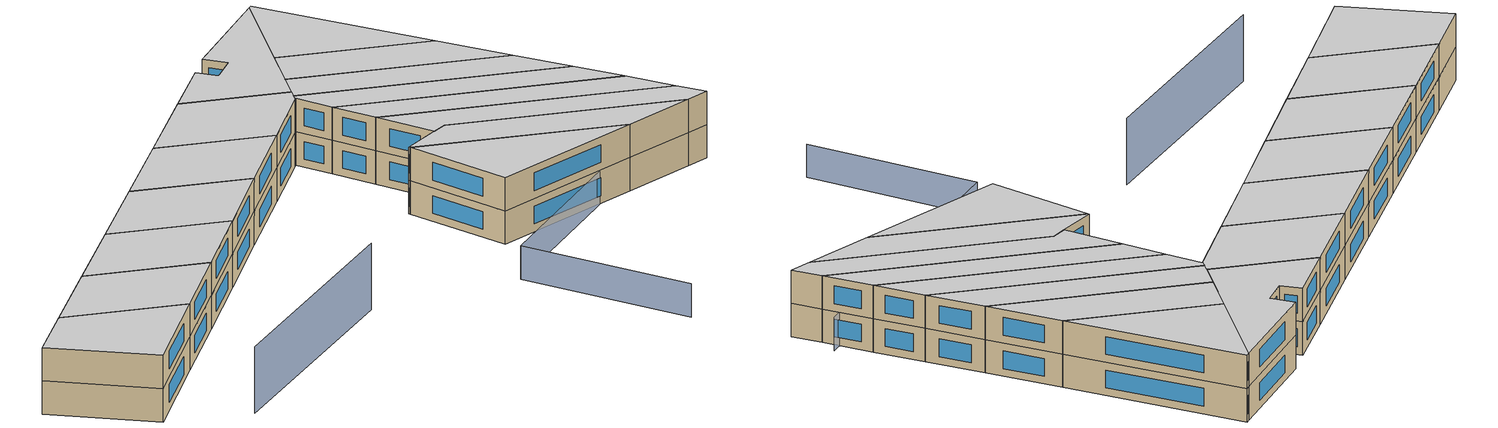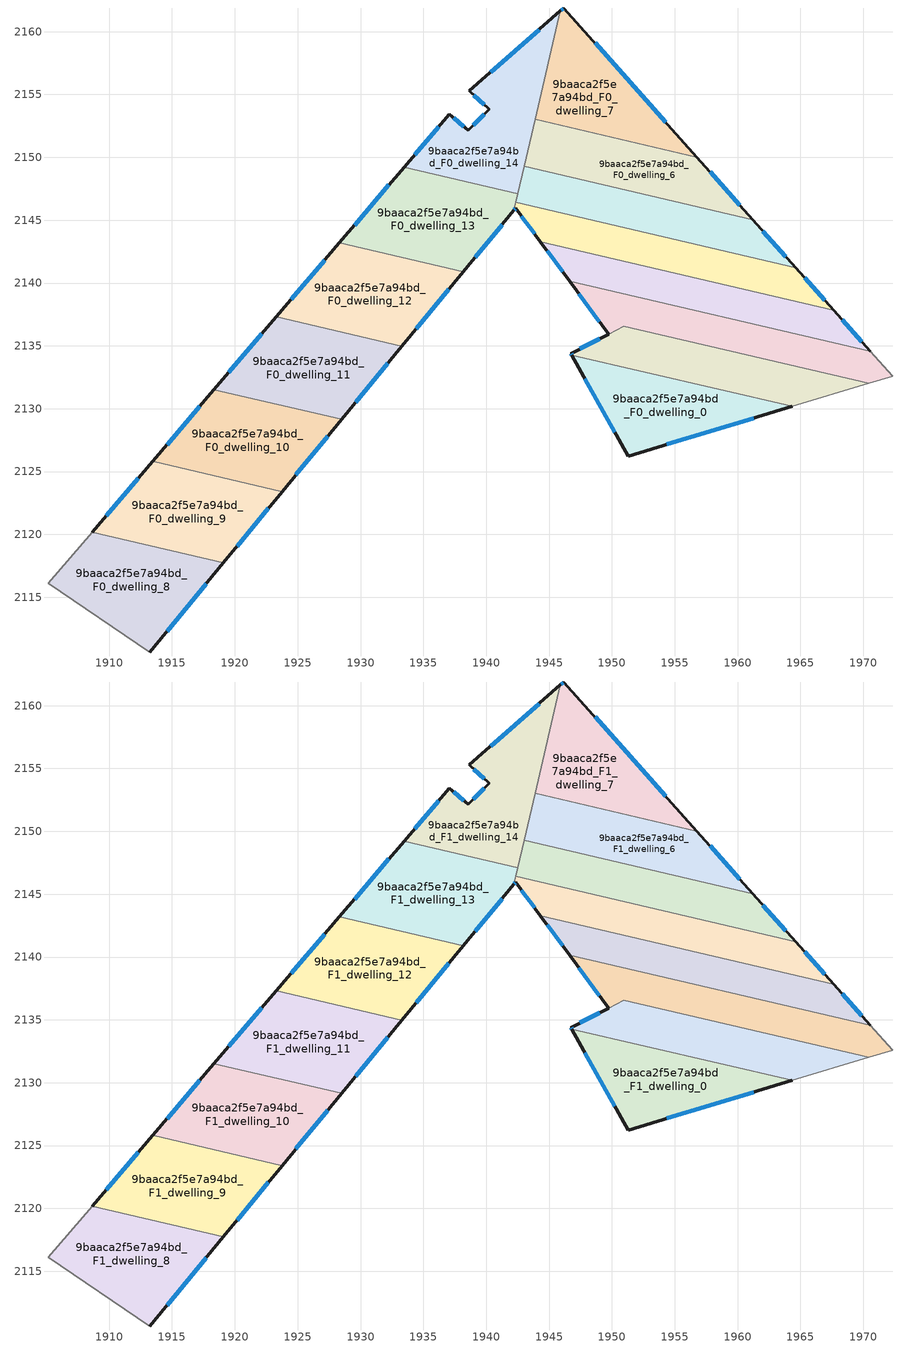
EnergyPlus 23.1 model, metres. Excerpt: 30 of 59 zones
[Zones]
9baaca2f5e7a94bd_F0_dwelling_0
 floor ground (EU_floor_Construction): 1964.35,2130.18 1951.29,2126.24 1946.8,2134.27 z0
 wall outside (EU_wall_Construction): 1946.8,2134.27 1951.29,2126.24 1964.35,2130.18 z0:3
 wall to 9baaca2f5e7a94bd_F0_dwelling_1 (EU_wall_Construction): 1964.35,2130.18 1946.8,2134.27 z0:3
 window (EU_Window_Construction): 1954.36,2127.16 1961.28,2129.25 / 1947.86,2132.39 1950.24,2128.12 z0.7:2.3
9baaca2f5e7a94bd_F0_dwelling_1
 floor ground (EU_floor_Construction): 1970.41,2132.01 1964.35,2130.18 1946.8,2134.27 1946.74,2134.39 1950.94,2136.55 z0
 wall outside (EU_wall_Construction): 1949.74,2135.94 1946.74,2134.39 1946.8,2134.27 z0:3
 wall to 9baaca2f5e7a94bd_F0_dwelling_2 (EU_wall_Construction): 1950.94,2136.55 1949.74,2135.94 / 1970.41,2132.01 1950.95,2136.55 z0:3
 wall adiabatic (EU_wall_Construction): 1964.35,2130.18 1970.41,2132.01 z0:3
 window (EU_Window_Construction): 1946.75,2134.36 1946.79,2134.3 / 1949.04,2135.57 1947.44,2134.75 z0.7:2.3
9baaca2f5e7a94bd_F0_dwelling_10
 floor ground (EU_floor_Construction): 1928.49,2129.15 1923.75,2123.41 1913.46,2125.81 1918.34,2131.52 z0
 wall outside (EU_wall_Construction): 1923.75,2123.41 1928.49,2129.15 / 1918.34,2131.52 1913.46,2125.81 z0:3
 wall to 9baaca2f5e7a94bd_F0_dwelling_11 (EU_wall_Construction): 1928.49,2129.15 1918.34,2131.52 z0:3
 wall to 9baaca2f5e7a94bd_F0_dwelling_9 (EU_wall_Construction): 1913.46,2125.81 1923.75,2123.41 z0:3
 window (EU_Window_Construction): 1924.87,2124.75 1927.38,2127.8 / 1917.2,2130.18 1914.61,2127.15 z0.7:2.3
9baaca2f5e7a94bd_F0_dwelling_11
 floor ground (EU_floor_Construction): 1933.3,2134.98 1928.49,2129.15 1918.34,2131.52 1923.3,2137.32 z0
 wall outside (EU_wall_Construction): 1928.49,2129.15 1933.3,2134.98 / 1923.3,2137.32 1918.34,2131.52 z0:3
 wall to 9baaca2f5e7a94bd_F0_dwelling_12 (EU_wall_Construction): 1933.3,2134.98 1923.3,2137.32 z0:3
 window (EU_Window_Construction): 1929.62,2130.52 1932.17,2133.61 / 1922.13,2135.96 1919.51,2132.88 z0.7:2.3
9baaca2f5e7a94bd_F0_dwelling_12
 floor ground (EU_floor_Construction): 1938.18,2140.9 1933.3,2134.98 1923.3,2137.32 1928.32,2143.2 z0
 wall outside (EU_wall_Construction): 1933.3,2134.98 1938.18,2140.9 / 1928.32,2143.2 1923.3,2137.32 z0:3
 wall to 9baaca2f5e7a94bd_F0_dwelling_13 (EU_wall_Construction): 1938.18,2140.9 1928.32,2143.2 z0:3
 window (EU_Window_Construction): 1934.44,2136.37 1937.03,2139.51 / 1927.14,2141.82 1924.48,2138.7 z0.7:2.3
9baaca2f5e7a94bd_F0_dwelling_13
 floor ground (EU_floor_Construction): 1942.52,2147.1 1942.21,2145.8 1938.18,2140.9 1928.32,2143.2 1933.46,2149.21 z0
 wall outside (EU_wall_Construction): 1933.46,2149.21 1928.32,2143.2 / 1938.18,2140.9 1942.21,2145.8 z0:3
 wall to 9baaca2f5e7a94bd_F0_dwelling_14 (EU_wall_Construction): 1942.52,2147.1 1933.46,2149.21 z0:3
 wall to 9baaca2f5e7a94bd_F0_dwelling_5 (EU_wall_Construction): 1942.35,2146.41 1942.52,2147.1 z0:3
 wall to 9baaca2f5e7a94bd_F0_dwelling_4 (EU_wall_Construction): 1942.21,2145.8 1942.35,2146.41 z0:3
 window (EU_Window_Construction): 1932.26,2147.8 1929.53,2144.61 / 1939.12,2142.05 1941.26,2144.65 z0.7:2.3
9baaca2f5e7a94bd_F0_dwelling_14
 floor ground (EU_floor_Construction): 1945.91,2161.65 1942.52,2147.1 1933.46,2149.21 1937.07,2153.43 1938.57,2152.15 1940.23,2153.82 1938.64,2155.3 z0
 wall outside (EU_wall_Construction): 1945.91,2161.65 1938.64,2155.3 1940.23,2153.82 1938.57,2152.15 1937.07,2153.43 1933.46,2149.21 z0:3
 wall to 9baaca2f5e7a94bd_F0_dwelling_7 (EU_wall_Construction): 1943.9,2153.03 1945.91,2161.65 z0:3
 wall to 9baaca2f5e7a94bd_F0_dwelling_6 (EU_wall_Construction): 1943.02,2149.28 1943.9,2153.03 z0:3
 wall to 9baaca2f5e7a94bd_F0_dwelling_5 (EU_wall_Construction): 1942.52,2147.1 1943.02,2149.28 z0:3
 window (EU_Window_Construction): 1936.22,2152.44 1934.31,2150.21 / 1938.21,2152.45 1937.42,2153.13 / 1939.84,2153.43 1938.96,2152.54 / 1939.02,2154.95 1939.86,2154.17 / 1944.2,2160.16 1940.35,2156.79 z0.7:2.3
9baaca2f5e7a94bd_F0_dwelling_2
 floor ground (EU_floor_Construction): 1970.57,2134.57 1972.33,2132.59 1970.41,2132.01 1950.94,2136.55 1949.74,2135.94 1946.63,2140.15 z0
 wall outside (EU_wall_Construction): 1946.63,2140.15 1949.74,2135.94 z0:3
 wall to 9baaca2f5e7a94bd_F0_dwelling_3 (EU_wall_Construction): 1970.57,2134.57 1946.63,2140.15 z0:3
 wall adiabatic (EU_wall_Construction): 1970.41,2132.01 1972.33,2132.59 1970.57,2134.57 z0:3
 window (EU_Window_Construction): 1947.36,2139.16 1949.01,2136.93 z0.7:2.3
9baaca2f5e7a94bd_F0_dwelling_3
 floor ground (EU_floor_Construction): 1967.64,2137.84 1970.57,2134.57 1946.63,2140.15 1944.31,2143.29 z0
 wall outside (EU_wall_Construction): 1970.57,2134.57 1967.64,2137.84 / 1944.31,2143.29 1946.63,2140.15 z0:3
 wall to 9baaca2f5e7a94bd_F0_dwelling_4 (EU_wall_Construction): 1967.64,2137.84 1944.31,2143.29 z0:3
 window (EU_Window_Construction): 1969.88,2135.34 1968.33,2137.07 / 1944.85,2142.55 1946.08,2140.89 z0.7:2.3
9baaca2f5e7a94bd_F0_dwelling_4
 floor ground (EU_floor_Construction): 1964.63,2141.21 1967.64,2137.84 1944.31,2143.29 1942.34,2145.95 1942.21,2145.8 1942.35,2146.41 z0
 wall outside (EU_wall_Construction): 1942.21,2145.8 1942.34,2145.95 1944.31,2143.29 / 1967.64,2137.84 1964.63,2141.21 z0:3
 wall to 9baaca2f5e7a94bd_F0_dwelling_5 (EU_wall_Construction): 1964.63,2141.21 1942.35,2146.41 z0:3
 window (EU_Window_Construction): 1942.24,2145.83 1942.31,2145.92 / 1966.93,2138.63 1965.34,2140.42 / 1942.8,2145.33 1943.85,2143.91 z0.7:2.3
9baaca2f5e7a94bd_F0_dwelling_5
 floor ground (EU_floor_Construction): 1961.22,2145.04 1964.63,2141.21 1942.35,2146.41 1943.02,2149.28 z0
 wall outside (EU_wall_Construction): 1964.63,2141.21 1961.22,2145.04 z0:3
 wall to 9baaca2f5e7a94bd_F0_dwelling_6 (EU_wall_Construction): 1961.22,2145.04 1943.02,2149.28 z0:3
 window (EU_Window_Construction): 1963.83,2142.11 1962.02,2144.14 z0.7:2.3
9baaca2f5e7a94bd_F0_dwelling_6
 floor ground (EU_floor_Construction): 1956.76,2150.02 1961.22,2145.04 1943.02,2149.28 1943.9,2153.03 z0
 wall outside (EU_wall_Construction): 1961.22,2145.04 1956.76,2150.02 z0:3
 wall to 9baaca2f5e7a94bd_F0_dwelling_7 (EU_wall_Construction): 1956.76,2150.02 1943.9,2153.03 z0:3
 window (EU_Window_Construction): 1960.17,2146.21 1957.81,2148.85 z0.7:2.3
9baaca2f5e7a94bd_F0_dwelling_7
 floor ground (EU_floor_Construction): 1946.18,2161.88 1956.76,2150.02 1943.9,2153.03 1945.91,2161.65 z0
 wall outside (EU_wall_Construction): 1956.76,2150.02 1946.18,2161.88 1945.91,2161.65 z0:3
 window (EU_Window_Construction): 1946.11,2161.83 1945.97,2161.7 / 1954.28,2152.81 1948.66,2159.1 z0.7:2.3
9baaca2f5e7a94bd_F0_dwelling_8
 floor ground (EU_floor_Construction): 1919.08,2117.74 1913.24,2110.64 1905.17,2116.11 1908.64,2120.17 z0
 wall outside (EU_wall_Construction): 1913.24,2110.64 1919.08,2117.74 z0:3
 wall to 9baaca2f5e7a94bd_F0_dwelling_9 (EU_wall_Construction): 1919.08,2117.74 1908.64,2120.17 z0:3
 wall adiabatic (EU_wall_Construction): 1908.64,2120.17 1905.17,2116.11 1913.24,2110.64 z0:3
 window (EU_Window_Construction): 1914.61,2112.31 1917.71,2116.07 z0.7:2.3
9baaca2f5e7a94bd_F0_dwelling_9
 floor ground (EU_floor_Construction): 1923.75,2123.41 1919.08,2117.74 1908.64,2120.17 1913.46,2125.81 z0
 wall outside (EU_wall_Construction): 1919.08,2117.74 1923.75,2123.41 / 1913.46,2125.81 1908.64,2120.17 z0:3
 window (EU_Window_Construction): 1920.18,2119.07 1922.66,2122.07 / 1912.33,2124.48 1909.77,2121.5 z0.7:2.3
9baaca2f5e7a94bd_F1_dwelling_0
 floor to 9baaca2f5e7a94bd_F0_dwelling_0 (EU_floor_Construction): 1964.35,2130.18 1951.29,2126.24 1946.8,2134.27 z3
 wall outside (EU_wall_Construction): 1946.8,2134.27 1951.29,2126.24 1964.35,2130.18 z3:6
 wall to 9baaca2f5e7a94bd_F1_dwelling_1 (EU_wall_Construction): 1964.35,2130.18 1946.8,2134.27 z3:6
 window (EU_Window_Construction): 1954.36,2127.16 1961.28,2129.25 / 1947.86,2132.39 1950.24,2128.12 z3.7:5.3
 ceiling to 9baaca2f5e7a94bd_F2_dwelling_0 (EU_floor_Construction): 1964.35,2130.18 1946.8,2134.27 1951.29,2126.24 z6
9baaca2f5e7a94bd_F1_dwelling_1
 floor to 9baaca2f5e7a94bd_F0_dwelling_1 (EU_floor_Construction): 1970.41,2132.01 1964.35,2130.18 1946.8,2134.27 1946.74,2134.39 1950.94,2136.55 z3
 wall outside (EU_wall_Construction): 1949.74,2135.94 1946.74,2134.39 1946.8,2134.27 z3:6
 wall to 9baaca2f5e7a94bd_F1_dwelling_2 (EU_wall_Construction): 1950.94,2136.55 1949.74,2135.94 / 1970.41,2132.01 1950.95,2136.55 z3:6
 wall adiabatic (EU_wall_Construction): 1964.35,2130.18 1970.41,2132.01 z3:6
 window (EU_Window_Construction): 1946.75,2134.36 1946.79,2134.3 / 1949.04,2135.57 1947.44,2134.75 z3.7:5.3
 ceiling to 9baaca2f5e7a94bd_F2_dwelling_1 (EU_floor_Construction): 1970.41,2132.01 1950.94,2136.55 1946.74,2134.39 1946.8,2134.27 1964.35,2130.18 z6
9baaca2f5e7a94bd_F1_dwelling_10
 floor to 9baaca2f5e7a94bd_F0_dwelling_10 (EU_floor_Construction): 1928.49,2129.15 1923.75,2123.41 1913.46,2125.81 1918.34,2131.52 z3
 wall outside (EU_wall_Construction): 1923.75,2123.41 1928.49,2129.15 / 1918.34,2131.52 1913.46,2125.81 z3:6
 wall to 9baaca2f5e7a94bd_F1_dwelling_11 (EU_wall_Construction): 1928.49,2129.15 1918.34,2131.52 z3:6
 wall to 9baaca2f5e7a94bd_F1_dwelling_9 (EU_wall_Construction): 1913.46,2125.81 1923.75,2123.41 z3:6
 window (EU_Window_Construction): 1924.87,2124.75 1927.38,2127.8 / 1917.2,2130.18 1914.61,2127.15 z3.7:5.3
 ceiling to 9baaca2f5e7a94bd_F2_dwelling_10 (EU_floor_Construction): 1923.75,2123.41 1928.49,2129.15 1918.34,2131.52 1913.46,2125.81 z6
9baaca2f5e7a94bd_F1_dwelling_11
 floor to 9baaca2f5e7a94bd_F0_dwelling_11 (EU_floor_Construction): 1933.3,2134.98 1928.49,2129.15 1918.34,2131.52 1923.3,2137.32 z3
 wall outside (EU_wall_Construction): 1928.49,2129.15 1933.3,2134.98 / 1923.3,2137.32 1918.34,2131.52 z3:6
 wall to 9baaca2f5e7a94bd_F1_dwelling_12 (EU_wall_Construction): 1933.3,2134.98 1923.3,2137.32 z3:6
 window (EU_Window_Construction): 1929.62,2130.52 1932.17,2133.61 / 1922.13,2135.96 1919.51,2132.88 z3.7:5.3
 ceiling to 9baaca2f5e7a94bd_F2_dwelling_11 (EU_floor_Construction): 1928.49,2129.15 1933.3,2134.98 1923.3,2137.32 1918.34,2131.52 z6
9baaca2f5e7a94bd_F1_dwelling_12
 floor to 9baaca2f5e7a94bd_F0_dwelling_12 (EU_floor_Construction): 1938.18,2140.9 1933.3,2134.98 1923.3,2137.32 1928.32,2143.2 z3
 wall outside (EU_wall_Construction): 1933.3,2134.98 1938.18,2140.9 / 1928.32,2143.2 1923.3,2137.32 z3:6
 wall to 9baaca2f5e7a94bd_F1_dwelling_13 (EU_wall_Construction): 1938.18,2140.9 1928.32,2143.2 z3:6
 window (EU_Window_Construction): 1934.44,2136.37 1937.03,2139.51 / 1927.14,2141.82 1924.48,2138.7 z3.7:5.3
 ceiling to 9baaca2f5e7a94bd_F2_dwelling_12 (EU_floor_Construction): 1933.3,2134.98 1938.18,2140.9 1928.32,2143.2 1923.3,2137.32 z6
9baaca2f5e7a94bd_F1_dwelling_13
 floor to 9baaca2f5e7a94bd_F0_dwelling_13 (EU_floor_Construction): 1942.52,2147.1 1942.21,2145.8 1938.18,2140.9 1928.32,2143.2 1933.46,2149.21 z3
 wall outside (EU_wall_Construction): 1933.46,2149.21 1928.32,2143.2 / 1938.18,2140.9 1942.21,2145.8 z3:6
 wall to 9baaca2f5e7a94bd_F1_dwelling_14 (EU_wall_Construction): 1942.52,2147.1 1933.46,2149.21 z3:6
 wall to 9baaca2f5e7a94bd_F1_dwelling_5 (EU_wall_Construction): 1942.35,2146.41 1942.52,2147.1 z3:6
 wall to 9baaca2f5e7a94bd_F1_dwelling_4 (EU_wall_Construction): 1942.21,2145.8 1942.35,2146.41 z3:6
 window (EU_Window_Construction): 1932.26,2147.8 1929.53,2144.61 / 1939.12,2142.05 1941.26,2144.65 z3.7:5.3
 ceiling to 9baaca2f5e7a94bd_F2_dwelling_13 (EU_floor_Construction): 1938.18,2140.9 1942.21,2145.8 1942.52,2147.1 1933.46,2149.21 1928.32,2143.2 z6
9baaca2f5e7a94bd_F1_dwelling_14
 floor to 9baaca2f5e7a94bd_F0_dwelling_14 (EU_floor_Construction): 1945.91,2161.65 1942.52,2147.1 1933.46,2149.21 1937.07,2153.43 1938.57,2152.15 1940.23,2153.82 1938.64,2155.3 z3
 wall outside (EU_wall_Construction): 1945.91,2161.65 1938.64,2155.3 1940.23,2153.82 1938.57,2152.15 1937.07,2153.43 1933.46,2149.21 z3:6
 wall to 9baaca2f5e7a94bd_F1_dwelling_7 (EU_wall_Construction): 1943.9,2153.03 1945.91,2161.65 z3:6
 wall to 9baaca2f5e7a94bd_F1_dwelling_6 (EU_wall_Construction): 1943.02,2149.28 1943.9,2153.03 z3:6
 wall to 9baaca2f5e7a94bd_F1_dwelling_5 (EU_wall_Construction): 1942.52,2147.1 1943.02,2149.28 z3:6
 window (EU_Window_Construction): 1936.22,2152.44 1934.31,2150.21 / 1938.21,2152.45 1937.42,2153.13 / 1939.84,2153.43 1938.96,2152.54 / 1939.02,2154.95 1939.86,2154.17 / 1944.2,2160.16 1940.35,2156.79 z3.7:5.3
 ceiling to 9baaca2f5e7a94bd_F2_dwelling_14 (EU_floor_Construction): 1942.52,2147.1 1945.91,2161.65 1938.64,2155.3 1940.23,2153.82 1938.57,2152.15 1937.07,2153.43 1933.46,2149.21 z6
9baaca2f5e7a94bd_F1_dwelling_2
 floor to 9baaca2f5e7a94bd_F0_dwelling_2 (EU_floor_Construction): 1970.57,2134.57 1972.33,2132.59 1970.41,2132.01 1950.94,2136.55 1949.74,2135.94 1946.63,2140.15 z3
 wall outside (EU_wall_Construction): 1946.63,2140.15 1949.74,2135.94 z3:6
 wall to 9baaca2f5e7a94bd_F1_dwelling_3 (EU_wall_Construction): 1970.57,2134.57 1946.63,2140.15 z3:6
 wall adiabatic (EU_wall_Construction): 1970.41,2132.01 1972.33,2132.59 1970.57,2134.57 z3:6
 window (EU_Window_Construction): 1947.36,2139.16 1949.01,2136.93 z3.7:5.3
 ceiling to 9baaca2f5e7a94bd_F2_dwelling_2 (EU_floor_Construction): 1972.33,2132.59 1970.57,2134.57 1946.63,2140.15 1949.74,2135.94 1950.94,2136.55 1970.41,2132.01 z6
9baaca2f5e7a94bd_F1_dwelling_3
 floor to 9baaca2f5e7a94bd_F0_dwelling_3 (EU_floor_Construction): 1967.64,2137.84 1970.57,2134.57 1946.63,2140.15 1944.31,2143.29 z3
 wall outside (EU_wall_Construction): 1970.57,2134.57 1967.64,2137.84 / 1944.31,2143.29 1946.63,2140.15 z3:6
 wall to 9baaca2f5e7a94bd_F1_dwelling_4 (EU_wall_Construction): 1967.64,2137.84 1944.31,2143.29 z3:6
 window (EU_Window_Construction): 1969.88,2135.34 1968.33,2137.07 / 1944.85,2142.55 1946.08,2140.89 z3.7:5.3
 ceiling to 9baaca2f5e7a94bd_F2_dwelling_3 (EU_floor_Construction): 1970.57,2134.57 1967.64,2137.84 1944.31,2143.29 1946.63,2140.15 z6
9baaca2f5e7a94bd_F1_dwelling_4
 floor to 9baaca2f5e7a94bd_F0_dwelling_4 (EU_floor_Construction): 1964.63,2141.21 1967.64,2137.84 1944.31,2143.29 1942.34,2145.95 1942.21,2145.8 1942.35,2146.41 z3
 wall outside (EU_wall_Construction): 1942.21,2145.8 1942.34,2145.95 1944.31,2143.29 / 1967.64,2137.84 1964.63,2141.21 z3:6
 wall to 9baaca2f5e7a94bd_F1_dwelling_5 (EU_wall_Construction): 1964.63,2141.21 1942.35,2146.41 z3:6
 window (EU_Window_Construction): 1942.24,2145.83 1942.31,2145.92 / 1966.93,2138.63 1965.34,2140.42 / 1942.8,2145.33 1943.85,2143.91 z3.7:5.3
 ceiling to 9baaca2f5e7a94bd_F2_dwelling_4 (EU_floor_Construction): 1967.64,2137.84 1964.63,2141.21 1942.35,2146.41 1942.21,2145.8 1942.34,2145.95 1944.31,2143.29 z6
9baaca2f5e7a94bd_F1_dwelling_5
 floor to 9baaca2f5e7a94bd_F0_dwelling_5 (EU_floor_Construction): 1961.22,2145.04 1964.63,2141.21 1942.35,2146.41 1943.02,2149.28 z3
 wall outside (EU_wall_Construction): 1964.63,2141.21 1961.22,2145.04 z3:6
 wall to 9baaca2f5e7a94bd_F1_dwelling_6 (EU_wall_Construction): 1961.22,2145.04 1943.02,2149.28 z3:6
 window (EU_Window_Construction): 1963.83,2142.11 1962.02,2144.14 z3.7:5.3
 ceiling to 9baaca2f5e7a94bd_F2_dwelling_5 (EU_floor_Construction): 1964.63,2141.21 1961.22,2145.04 1943.02,2149.28 1942.35,2146.41 z6
9baaca2f5e7a94bd_F1_dwelling_6
 floor to 9baaca2f5e7a94bd_F0_dwelling_6 (EU_floor_Construction): 1956.76,2150.02 1961.22,2145.04 1943.02,2149.28 1943.9,2153.03 z3
 wall outside (EU_wall_Construction): 1961.22,2145.04 1956.76,2150.02 z3:6
 wall to 9baaca2f5e7a94bd_F1_dwelling_7 (EU_wall_Construction): 1956.76,2150.02 1943.9,2153.03 z3:6
 window (EU_Window_Construction): 1960.17,2146.21 1957.81,2148.85 z3.7:5.3
 ceiling to 9baaca2f5e7a94bd_F2_dwelling_6 (EU_floor_Construction): 1961.22,2145.04 1956.76,2150.02 1943.9,2153.03 1943.02,2149.28 z6
9baaca2f5e7a94bd_F1_dwelling_7
 floor to 9baaca2f5e7a94bd_F0_dwelling_7 (EU_floor_Construction): 1946.18,2161.88 1956.76,2150.02 1943.9,2153.03 1945.91,2161.65 z3
 wall outside (EU_wall_Construction): 1956.76,2150.02 1946.18,2161.88 1945.91,2161.65 z3:6
 window (EU_Window_Construction): 1946.11,2161.83 1945.97,2161.7 / 1954.28,2152.81 1948.66,2159.1 z3.7:5.3
 ceiling to 9baaca2f5e7a94bd_F2_dwelling_7 (EU_floor_Construction): 1956.76,2150.02 1946.18,2161.88 1945.91,2161.65 1943.9,2153.03 z6
9baaca2f5e7a94bd_F1_dwelling_8
 floor to 9baaca2f5e7a94bd_F0_dwelling_8 (EU_floor_Construction): 1919.08,2117.74 1913.24,2110.64 1905.17,2116.11 1908.64,2120.17 z3
 wall outside (EU_wall_Construction): 1913.24,2110.64 1919.08,2117.74 z3:6
 wall to 9baaca2f5e7a94bd_F1_dwelling_9 (EU_wall_Construction): 1919.08,2117.74 1908.64,2120.17 z3:6
 wall adiabatic (EU_wall_Construction): 1908.64,2120.17 1905.17,2116.11 1913.24,2110.64 z3:6
 window (EU_Window_Construction): 1914.61,2112.31 1917.71,2116.07 z3.7:5.3
 ceiling to 9baaca2f5e7a94bd_F2_dwelling_8 (EU_floor_Construction): 1913.24,2110.64 1919.08,2117.74 1908.64,2120.17 1905.17,2116.11 z6
9baaca2f5e7a94bd_F1_dwelling_9
 floor to 9baaca2f5e7a94bd_F0_dwelling_9 (EU_floor_Construction): 1923.75,2123.41 1919.08,2117.74 1908.64,2120.17 1913.46,2125.81 z3
 wall outside (EU_wall_Construction): 1919.08,2117.74 1923.75,2123.41 / 1913.46,2125.81 1908.64,2120.17 z3:6
 window (EU_Window_Construction): 1920.18,2119.07 1922.66,2122.07 / 1912.33,2124.48 1909.77,2121.5 z3.7:5.3
 ceiling to 9baaca2f5e7a94bd_F2_dwelling_9 (EU_floor_Construction): 1919.08,2117.74 1923.75,2123.41 1913.46,2125.81 1908.64,2120.17 z6
shading: 1920.47,2108.77 1936.73,2120.77 z0:6; 1959.07,2108.35 1949.78,2120.28 / 1949.78,2120.28 1970.32,2136.29 z0:3
[Building]
EU S2 Campaign: North Axis=0; Terrain=City; Solar Distribution=FullExterior
[Site:Location]
Budapest.Ferenc.Liszt.Intl.AP: Latitude=47.437; Longitude=19.256; Time Zone=1; Elevation=185
[SizingPeriod:WeatherFileDays]
AnnualSizingPeriod: Begin Month=1; Begin Day of Month=1; End Month=12; End Day of Month=31; Day of Week for Start Day=Monday; Use Weather File Daylight Saving Period=No; Use Weather File Rain and Snow Indicators=No
[MATERIAL]
EU_InternalMass_Material: Roughness=MediumRough; Thickness=0.1; Conductivity=1; Density=1800; Specific Heat=900; Thermal Absorptance=0.9; Solar Absorptance=0.7; Visible Absorptance=0.7
[MATERIAL:NOMASS] Roughness=MediumRough; Thermal Absorptance=0.9; Solar Absorptance=0.7; Visible Absorptance=0.7
Name | Thermal Resistance
EU_wall_NoMass | 0.832559
EU_floor_NoMass | 0.872794
[WINDOWMATERIAL:SIMPLEGLAZINGSYSTEM]
EU_Window_SimpleGlazing: UFactor=2.79869; Solar Heat Gain Coefficient=0.75; Visible Transmittance=0.75
[CONSTRUCTION]
EU_wall_Construction: EU_wall_NoMass
EU_floor_Construction: EU_floor_NoMass
EU_Window_Construction: EU_Window_SimpleGlazing
EU_InternalMass_Construction: EU_InternalMass_Material
[ZONE] Type=1; Multiplier=1; Ceiling Height=autocalculate; Floor Area=autocalculate; Part of Total Floor Area=Yes
Name | Volume
9baaca2f5e7a94bd_F0_dwelling_0; 9baaca2f5e7a94bd_F1_dwelling_0 | 183.894
9baaca2f5e7a94bd_F0_dwelling_1; 9baaca2f5e7a94bd_F1_dwelling_1 | 181.24
9baaca2f5e7a94bd_F0_dwelling_10; 9baaca2f5e7a94bd_F1_dwelling_10 | 210.185
9baaca2f5e7a94bd_F0_dwelling_11; 9baaca2f5e7a94bd_F1_dwelling_11 | 210.167
9baaca2f5e7a94bd_F0_dwelling_12; 9baaca2f5e7a94bd_F1_dwelling_12 | 210.166
9baaca2f5e7a94bd_F0_dwelling_13; 9baaca2f5e7a94bd_F1_dwelling_13 | 210.172
9baaca2f5e7a94bd_F0_dwelling_14; 9baaca2f5e7a94bd_F1_dwelling_14 | 210.176
9baaca2f5e7a94bd_F0_dwelling_2; 9baaca2f5e7a94bd_F1_dwelling_2 | 186.575
9baaca2f5e7a94bd_F0_dwelling_3; 9baaca2f5e7a94bd_F1_dwelling_3 | 183.866
9baaca2f5e7a94bd_F0_dwelling_4; 9baaca2f5e7a94bd_F1_dwelling_4 | 183.899
9baaca2f5e7a94bd_F0_dwelling_5; 9baaca2f5e7a94bd_F1_dwelling_5 | 183.916
9baaca2f5e7a94bd_F0_dwelling_6; 9baaca2f5e7a94bd_F1_dwelling_6 | 183.877
9baaca2f5e7a94bd_F0_dwelling_7; 9baaca2f5e7a94bd_F1_dwelling_7 | 183.891
9baaca2f5e7a94bd_F0_dwelling_8; 9baaca2f5e7a94bd_F1_dwelling_8 | 210.159
9baaca2f5e7a94bd_F0_dwelling_9; 9baaca2f5e7a94bd_F1_dwelling_9 | 210.163
[INTERNALMASS] Construction=EU_InternalMass_Construction
Name | Zone or ZoneList | Surface Area
9baaca2f5e7a94bd_F0_dwelling_0_EU_InternalMass | 9baaca2f5e7a94bd_F0_dwelling_0 | 61.2979
9baaca2f5e7a94bd_F0_dwelling_1_EU_InternalMass | 9baaca2f5e7a94bd_F0_dwelling_1 | 60.4161
9baaca2f5e7a94bd_F0_dwelling_2_EU_InternalMass | 9baaca2f5e7a94bd_F0_dwelling_2 | 62.1909
9baaca2f5e7a94bd_F0_dwelling_3_EU_InternalMass | 9baaca2f5e7a94bd_F0_dwelling_3 | 61.289
9baaca2f5e7a94bd_F0_dwelling_4_EU_InternalMass | 9baaca2f5e7a94bd_F0_dwelling_4 | 61.2996
9baaca2f5e7a94bd_F0_dwelling_5_EU_InternalMass | 9baaca2f5e7a94bd_F0_dwelling_5 | 61.3052
9baaca2f5e7a94bd_F0_dwelling_6_EU_InternalMass | 9baaca2f5e7a94bd_F0_dwelling_6 | 61.2925
9baaca2f5e7a94bd_F0_dwelling_7_EU_InternalMass | 9baaca2f5e7a94bd_F0_dwelling_7 | 61.297
9baaca2f5e7a94bd_F0_dwelling_8_EU_InternalMass | 9baaca2f5e7a94bd_F0_dwelling_8 | 70.053
9baaca2f5e7a94bd_F0_dwelling_9_EU_InternalMass | 9baaca2f5e7a94bd_F0_dwelling_9 | 70.0544
9baaca2f5e7a94bd_F0_dwelling_10_EU_InternalMass | 9baaca2f5e7a94bd_F0_dwelling_10 | 70.0613
9baaca2f5e7a94bd_F0_dwelling_11_EU_InternalMass | 9baaca2f5e7a94bd_F0_dwelling_11 | 70.0555
9baaca2f5e7a94bd_F0_dwelling_12_EU_InternalMass | 9baaca2f5e7a94bd_F0_dwelling_12 | 70.0553
9baaca2f5e7a94bd_F0_dwelling_13_EU_InternalMass | 9baaca2f5e7a94bd_F0_dwelling_13 | 70.0571
9baaca2f5e7a94bd_F0_dwelling_14_EU_InternalMass | 9baaca2f5e7a94bd_F0_dwelling_14 | 70.0586
9baaca2f5e7a94bd_F1_dwelling_0_EU_InternalMass | 9baaca2f5e7a94bd_F1_dwelling_0 | 61.2979
9baaca2f5e7a94bd_F1_dwelling_1_EU_InternalMass | 9baaca2f5e7a94bd_F1_dwelling_1 | 60.4161
9baaca2f5e7a94bd_F1_dwelling_2_EU_InternalMass | 9baaca2f5e7a94bd_F1_dwelling_2 | 62.1909
9baaca2f5e7a94bd_F1_dwelling_3_EU_InternalMass | 9baaca2f5e7a94bd_F1_dwelling_3 | 61.289
9baaca2f5e7a94bd_F1_dwelling_4_EU_InternalMass | 9baaca2f5e7a94bd_F1_dwelling_4 | 61.2996
9baaca2f5e7a94bd_F1_dwelling_5_EU_InternalMass | 9baaca2f5e7a94bd_F1_dwelling_5 | 61.3052
9baaca2f5e7a94bd_F1_dwelling_6_EU_InternalMass | 9baaca2f5e7a94bd_F1_dwelling_6 | 61.2925
9baaca2f5e7a94bd_F1_dwelling_7_EU_InternalMass | 9baaca2f5e7a94bd_F1_dwelling_7 | 61.297
9baaca2f5e7a94bd_F1_dwelling_8_EU_InternalMass | 9baaca2f5e7a94bd_F1_dwelling_8 | 70.053
9baaca2f5e7a94bd_F1_dwelling_9_EU_InternalMass | 9baaca2f5e7a94bd_F1_dwelling_9 | 70.0544
9baaca2f5e7a94bd_F1_dwelling_10_EU_InternalMass | 9baaca2f5e7a94bd_F1_dwelling_10 | 70.0613
9baaca2f5e7a94bd_F1_dwelling_11_EU_InternalMass | 9baaca2f5e7a94bd_F1_dwelling_11 | 70.0555
9baaca2f5e7a94bd_F1_dwelling_12_EU_InternalMass | 9baaca2f5e7a94bd_F1_dwelling_12 | 70.0553
9baaca2f5e7a94bd_F1_dwelling_13_EU_InternalMass | 9baaca2f5e7a94bd_F1_dwelling_13 | 70.0571
9baaca2f5e7a94bd_F1_dwelling_14_EU_InternalMass | 9baaca2f5e7a94bd_F1_dwelling_14 | 70.0586
[OTHEREQUIPMENT] Fuel Type=Electricity; Design Level Calculation Method=Watts/Area; Power per Zone Floor Area=1; Fraction Latent=0; Fraction Radiant=0; Fraction Lost=0; Carbon Dioxide Generation Rate=0; EndUse Subcategory=EU_Step8_InternalGains
Name | Zone or ZoneList or Space or SpaceList | Schedule
EU_Step8_InternalGain_9baaca2f5e7a94bd_F0_dwelling_0_f000 | 9baaca2f5e7a94bd_F0_dwelling_0 | EU_Step8_GainSchedule_9baaca2f5e7a94bd_F0_dwelling_0_f000
EU_Step8_InternalGain_9baaca2f5e7a94bd_F0_dwelling_1_f000 | 9baaca2f5e7a94bd_F0_dwelling_1 | EU_Step8_GainSchedule_9baaca2f5e7a94bd_F0_dwelling_1_f000
EU_Step8_InternalGain_9baaca2f5e7a94bd_F0_dwelling_2_f000 | 9baaca2f5e7a94bd_F0_dwelling_2 | EU_Step8_GainSchedule_9baaca2f5e7a94bd_F0_dwelling_2_f000
EU_Step8_InternalGain_9baaca2f5e7a94bd_F0_dwelling_3_f000 | 9baaca2f5e7a94bd_F0_dwelling_3 | EU_Step8_GainSchedule_9baaca2f5e7a94bd_F0_dwelling_3_f000
EU_Step8_InternalGain_9baaca2f5e7a94bd_F0_dwelling_4_f000 | 9baaca2f5e7a94bd_F0_dwelling_4 | EU_Step8_GainSchedule_9baaca2f5e7a94bd_F0_dwelling_4_f000
EU_Step8_InternalGain_9baaca2f5e7a94bd_F0_dwelling_5_f000 | 9baaca2f5e7a94bd_F0_dwelling_5 | EU_Step8_GainSchedule_9baaca2f5e7a94bd_F0_dwelling_5_f000
EU_Step8_InternalGain_9baaca2f5e7a94bd_F0_dwelling_6_f000 | 9baaca2f5e7a94bd_F0_dwelling_6 | EU_Step8_GainSchedule_9baaca2f5e7a94bd_F0_dwelling_6_f000
EU_Step8_InternalGain_9baaca2f5e7a94bd_F0_dwelling_7_f000 | 9baaca2f5e7a94bd_F0_dwelling_7 | EU_Step8_GainSchedule_9baaca2f5e7a94bd_F0_dwelling_7_f000
EU_Step8_InternalGain_9baaca2f5e7a94bd_F0_dwelling_8_f000 | 9baaca2f5e7a94bd_F0_dwelling_8 | EU_Step8_GainSchedule_9baaca2f5e7a94bd_F0_dwelling_8_f000
EU_Step8_InternalGain_9baaca2f5e7a94bd_F0_dwelling_9_f000 | 9baaca2f5e7a94bd_F0_dwelling_9 | EU_Step8_GainSchedule_9baaca2f5e7a94bd_F0_dwelling_9_f000
EU_Step8_InternalGain_9baaca2f5e7a94bd_F0_dwelling_10_f000 | 9baaca2f5e7a94bd_F0_dwelling_10 | EU_Step8_GainSchedule_9baaca2f5e7a94bd_F0_dwelling_10_f000
EU_Step8_InternalGain_9baaca2f5e7a94bd_F0_dwelling_11_f000 | 9baaca2f5e7a94bd_F0_dwelling_11 | EU_Step8_GainSchedule_9baaca2f5e7a94bd_F0_dwelling_11_f000
EU_Step8_InternalGain_9baaca2f5e7a94bd_F0_dwelling_12_f000 | 9baaca2f5e7a94bd_F0_dwelling_12 | EU_Step8_GainSchedule_9baaca2f5e7a94bd_F0_dwelling_12_f000
EU_Step8_InternalGain_9baaca2f5e7a94bd_F0_dwelling_13_f000 | 9baaca2f5e7a94bd_F0_dwelling_13 | EU_Step8_GainSchedule_9baaca2f5e7a94bd_F0_dwelling_13_f000
EU_Step8_InternalGain_9baaca2f5e7a94bd_F0_dwelling_14_f000 | 9baaca2f5e7a94bd_F0_dwelling_14 | EU_Step8_GainSchedule_9baaca2f5e7a94bd_F0_dwelling_14_f000
EU_Step8_InternalGain_9baaca2f5e7a94bd_F1_dwelling_0_f000 | 9baaca2f5e7a94bd_F1_dwelling_0 | EU_Step8_GainSchedule_9baaca2f5e7a94bd_F1_dwelling_0_f000
EU_Step8_InternalGain_9baaca2f5e7a94bd_F1_dwelling_1_f000 | 9baaca2f5e7a94bd_F1_dwelling_1 | EU_Step8_GainSchedule_9baaca2f5e7a94bd_F1_dwelling_1_f000
EU_Step8_InternalGain_9baaca2f5e7a94bd_F1_dwelling_2_f000 | 9baaca2f5e7a94bd_F1_dwelling_2 | EU_Step8_GainSchedule_9baaca2f5e7a94bd_F1_dwelling_2_f000
EU_Step8_InternalGain_9baaca2f5e7a94bd_F1_dwelling_3_f000 | 9baaca2f5e7a94bd_F1_dwelling_3 | EU_Step8_GainSchedule_9baaca2f5e7a94bd_F1_dwelling_3_f000
EU_Step8_InternalGain_9baaca2f5e7a94bd_F1_dwelling_4_f000 | 9baaca2f5e7a94bd_F1_dwelling_4 | EU_Step8_GainSchedule_9baaca2f5e7a94bd_F1_dwelling_4_f000
EU_Step8_InternalGain_9baaca2f5e7a94bd_F1_dwelling_5_f000 | 9baaca2f5e7a94bd_F1_dwelling_5 | EU_Step8_GainSchedule_9baaca2f5e7a94bd_F1_dwelling_5_f000
EU_Step8_InternalGain_9baaca2f5e7a94bd_F1_dwelling_6_f000 | 9baaca2f5e7a94bd_F1_dwelling_6 | EU_Step8_GainSchedule_9baaca2f5e7a94bd_F1_dwelling_6_f000
EU_Step8_InternalGain_9baaca2f5e7a94bd_F1_dwelling_7_f000 | 9baaca2f5e7a94bd_F1_dwelling_7 | EU_Step8_GainSchedule_9baaca2f5e7a94bd_F1_dwelling_7_f000
EU_Step8_InternalGain_9baaca2f5e7a94bd_F1_dwelling_8_f000 | 9baaca2f5e7a94bd_F1_dwelling_8 | EU_Step8_GainSchedule_9baaca2f5e7a94bd_F1_dwelling_8_f000
EU_Step8_InternalGain_9baaca2f5e7a94bd_F1_dwelling_9_f000 | 9baaca2f5e7a94bd_F1_dwelling_9 | EU_Step8_GainSchedule_9baaca2f5e7a94bd_F1_dwelling_9_f000
EU_Step8_InternalGain_9baaca2f5e7a94bd_F1_dwelling_10_f000 | 9baaca2f5e7a94bd_F1_dwelling_10 | EU_Step8_GainSchedule_9baaca2f5e7a94bd_F1_dwelling_10_f000
EU_Step8_InternalGain_9baaca2f5e7a94bd_F1_dwelling_11_f000 | 9baaca2f5e7a94bd_F1_dwelling_11 | EU_Step8_GainSchedule_9baaca2f5e7a94bd_F1_dwelling_11_f000
EU_Step8_InternalGain_9baaca2f5e7a94bd_F1_dwelling_12_f000 | 9baaca2f5e7a94bd_F1_dwelling_12 | EU_Step8_GainSchedule_9baaca2f5e7a94bd_F1_dwelling_12_f000
EU_Step8_InternalGain_9baaca2f5e7a94bd_F1_dwelling_13_f000 | 9baaca2f5e7a94bd_F1_dwelling_13 | EU_Step8_GainSchedule_9baaca2f5e7a94bd_F1_dwelling_13_f000
EU_Step8_InternalGain_9baaca2f5e7a94bd_F1_dwelling_14_f000 | 9baaca2f5e7a94bd_F1_dwelling_14 | EU_Step8_GainSchedule_9baaca2f5e7a94bd_F1_dwelling_14_f000
[ZONEVENTILATION:DESIGNFLOWRATE] Schedule=EU_AlwaysOn; Design Flow Rate Calculation Method=AirChanges/Hour; Air Changes per Hour=0.475469; Ventilation Type=Natural; Fan Pressure Rise=0; Fan Total Efficiency=1; Constant Term Coefficient=1; Temperature Term Coefficient=0; Velocity Term Coefficient=0; Velocity Squared Term Coefficient=0; Minimum Indoor Temperature=-100; Maximum Indoor Temperature=100; Delta Temperature=-100; Minimum Outdoor Temperature=-100; Maximum Outdoor Temperature=100; Maximum Wind Speed=40
Name | Zone or ZoneList or Space or SpaceList
EU_ConstantAir_9baaca2f5e7a94bd_F0_dwelling_0 | 9baaca2f5e7a94bd_F0_dwelling_0
EU_ConstantAir_9baaca2f5e7a94bd_F0_dwelling_1 | 9baaca2f5e7a94bd_F0_dwelling_1
EU_ConstantAir_9baaca2f5e7a94bd_F0_dwelling_2 | 9baaca2f5e7a94bd_F0_dwelling_2
EU_ConstantAir_9baaca2f5e7a94bd_F0_dwelling_3 | 9baaca2f5e7a94bd_F0_dwelling_3
EU_ConstantAir_9baaca2f5e7a94bd_F0_dwelling_4 | 9baaca2f5e7a94bd_F0_dwelling_4
EU_ConstantAir_9baaca2f5e7a94bd_F0_dwelling_5 | 9baaca2f5e7a94bd_F0_dwelling_5
EU_ConstantAir_9baaca2f5e7a94bd_F0_dwelling_6 | 9baaca2f5e7a94bd_F0_dwelling_6
EU_ConstantAir_9baaca2f5e7a94bd_F0_dwelling_7 | 9baaca2f5e7a94bd_F0_dwelling_7
EU_ConstantAir_9baaca2f5e7a94bd_F0_dwelling_8 | 9baaca2f5e7a94bd_F0_dwelling_8
EU_ConstantAir_9baaca2f5e7a94bd_F0_dwelling_9 | 9baaca2f5e7a94bd_F0_dwelling_9
EU_ConstantAir_9baaca2f5e7a94bd_F0_dwelling_10 | 9baaca2f5e7a94bd_F0_dwelling_10
EU_ConstantAir_9baaca2f5e7a94bd_F0_dwelling_11 | 9baaca2f5e7a94bd_F0_dwelling_11
EU_ConstantAir_9baaca2f5e7a94bd_F0_dwelling_12 | 9baaca2f5e7a94bd_F0_dwelling_12
EU_ConstantAir_9baaca2f5e7a94bd_F0_dwelling_13 | 9baaca2f5e7a94bd_F0_dwelling_13
EU_ConstantAir_9baaca2f5e7a94bd_F0_dwelling_14 | 9baaca2f5e7a94bd_F0_dwelling_14
EU_ConstantAir_9baaca2f5e7a94bd_F1_dwelling_0 | 9baaca2f5e7a94bd_F1_dwelling_0
EU_ConstantAir_9baaca2f5e7a94bd_F1_dwelling_1 | 9baaca2f5e7a94bd_F1_dwelling_1
EU_ConstantAir_9baaca2f5e7a94bd_F1_dwelling_2 | 9baaca2f5e7a94bd_F1_dwelling_2
EU_ConstantAir_9baaca2f5e7a94bd_F1_dwelling_3 | 9baaca2f5e7a94bd_F1_dwelling_3
EU_ConstantAir_9baaca2f5e7a94bd_F1_dwelling_4 | 9baaca2f5e7a94bd_F1_dwelling_4
EU_ConstantAir_9baaca2f5e7a94bd_F1_dwelling_5 | 9baaca2f5e7a94bd_F1_dwelling_5
EU_ConstantAir_9baaca2f5e7a94bd_F1_dwelling_6 | 9baaca2f5e7a94bd_F1_dwelling_6
EU_ConstantAir_9baaca2f5e7a94bd_F1_dwelling_7 | 9baaca2f5e7a94bd_F1_dwelling_7
EU_ConstantAir_9baaca2f5e7a94bd_F1_dwelling_8 | 9baaca2f5e7a94bd_F1_dwelling_8
EU_ConstantAir_9baaca2f5e7a94bd_F1_dwelling_9 | 9baaca2f5e7a94bd_F1_dwelling_9
EU_ConstantAir_9baaca2f5e7a94bd_F1_dwelling_10 | 9baaca2f5e7a94bd_F1_dwelling_10
EU_ConstantAir_9baaca2f5e7a94bd_F1_dwelling_11 | 9baaca2f5e7a94bd_F1_dwelling_11
EU_ConstantAir_9baaca2f5e7a94bd_F1_dwelling_12 | 9baaca2f5e7a94bd_F1_dwelling_12
EU_ConstantAir_9baaca2f5e7a94bd_F1_dwelling_13 | 9baaca2f5e7a94bd_F1_dwelling_13
EU_ConstantAir_9baaca2f5e7a94bd_F1_dwelling_14 | 9baaca2f5e7a94bd_F1_dwelling_14
[HVACTEMPLATE:THERMOSTAT] Constant Heating Setpoint=20; Constant Cooling Setpoint=50
EU_HeatOnly_9baaca2f5e7a94bd_F0_dwelling_0; EU_HeatOnly_9baaca2f5e7a94bd_F0_dwelling_1; EU_HeatOnly_9baaca2f5e7a94bd_F0_dwelling_2; EU_HeatOnly_9baaca2f5e7a94bd_F0_dwelling_3; EU_HeatOnly_9baaca2f5e7a94bd_F0_dwelling_4; EU_HeatOnly_9baaca2f5e7a94bd_F0_dwelling_5; EU_HeatOnly_9baaca2f5e7a94bd_F0_dwelling_6; EU_HeatOnly_9baaca2f5e7a94bd_F0_dwelling_7; EU_HeatOnly_9baaca2f5e7a94bd_F0_dwelling_8; EU_HeatOnly_9baaca2f5e7a94bd_F0_dwelling_9; EU_HeatOnly_9baaca2f5e7a94bd_F0_dwelling_10; EU_HeatOnly_9baaca2f5e7a94bd_F0_dwelling_11; EU_HeatOnly_9baaca2f5e7a94bd_F0_dwelling_12; EU_HeatOnly_9baaca2f5e7a94bd_F0_dwelling_13; EU_HeatOnly_9baaca2f5e7a94bd_F0_dwelling_14; EU_HeatOnly_9baaca2f5e7a94bd_F1_dwelling_0; EU_HeatOnly_9baaca2f5e7a94bd_F1_dwelling_1; EU_HeatOnly_9baaca2f5e7a94bd_F1_dwelling_2; EU_HeatOnly_9baaca2f5e7a94bd_F1_dwelling_3; EU_HeatOnly_9baaca2f5e7a94bd_F1_dwelling_4; EU_HeatOnly_9baaca2f5e7a94bd_F1_dwelling_5; EU_HeatOnly_9baaca2f5e7a94bd_F1_dwelling_6; EU_HeatOnly_9baaca2f5e7a94bd_F1_dwelling_7; EU_HeatOnly_9baaca2f5e7a94bd_F1_dwelling_8; EU_HeatOnly_9baaca2f5e7a94bd_F1_dwelling_9; EU_HeatOnly_9baaca2f5e7a94bd_F1_dwelling_10; EU_HeatOnly_9baaca2f5e7a94bd_F1_dwelling_11; EU_HeatOnly_9baaca2f5e7a94bd_F1_dwelling_12; EU_HeatOnly_9baaca2f5e7a94bd_F1_dwelling_13; EU_HeatOnly_9baaca2f5e7a94bd_F1_dwelling_14; EU_HeatOnly_9baaca2f5e7a94bd_F2_dwelling_0; EU_HeatOnly_9baaca2f5e7a94bd_F2_dwelling_1; EU_HeatOnly_9baaca2f5e7a94bd_F2_dwelling_2; EU_HeatOnly_9baaca2f5e7a94bd_F2_dwelling_3; EU_HeatOnly_9baaca2f5e7a94bd_F2_dwelling_4; EU_HeatOnly_9baaca2f5e7a94bd_F2_dwelling_5; EU_HeatOnly_9baaca2f5e7a94bd_F2_dwelling_6; EU_HeatOnly_9baaca2f5e7a94bd_F2_dwelling_7; EU_HeatOnly_9baaca2f5e7a94bd_F2_dwelling_8; EU_HeatOnly_9baaca2f5e7a94bd_F2_dwelling_9; EU_HeatOnly_9baaca2f5e7a94bd_F2_dwelling_10; EU_HeatOnly_9baaca2f5e7a94bd_F2_dwelling_11; EU_HeatOnly_9baaca2f5e7a94bd_F2_dwelling_12; EU_HeatOnly_9baaca2f5e7a94bd_F2_dwelling_13; EU_HeatOnly_9baaca2f5e7a94bd_F2_dwelling_14; EU_HeatOnly_9baaca2f5e7a94bd_F3_dwelling_0; EU_HeatOnly_9baaca2f5e7a94bd_F3_dwelling_1; EU_HeatOnly_9baaca2f5e7a94bd_F3_dwelling_2; EU_HeatOnly_9baaca2f5e7a94bd_F3_dwelling_3; EU_HeatOnly_9baaca2f5e7a94bd_F3_dwelling_4; EU_HeatOnly_9baaca2f5e7a94bd_F3_dwelling_5; EU_HeatOnly_9baaca2f5e7a94bd_F3_dwelling_6
[HVACTEMPLATE:ZONE:IDEALLOADSAIRSYSTEM] System Availability Schedule=EU_AlwaysOn; Maximum Heating Supply Air Temperature=50; Minimum Cooling Supply Air Temperature=13; Maximum Heating Supply Air Humidity Ratio=0.0156; Minimum Cooling Supply Air Humidity Ratio=0.0077; Heating Limit=NoLimit; Cooling Limit=NoLimit; Heating Availability Schedule=EU_AlwaysOn; Cooling Availability Schedule=EU_CoolingOff; Dehumidification Control Type=ConstantSensibleHeatRatio; Cooling Sensible Heat Ratio=0.7; Dehumidification Setpoint=60; Humidification Control Type=None; Humidification Setpoint=30; Outdoor Air Method=None; Outdoor Air Flow Rate per Person=0.00944; Outdoor Air Flow Rate per Zone Floor Area=0; Outdoor Air Flow Rate per Zone=0; Demand Controlled Ventilation Type=None; Outdoor Air Economizer Type=NoEconomizer; Heat Recovery Type=None; Sensible Heat Recovery Effectiveness=0.7; Latent Heat Recovery Effectiveness=0.65
Name | Template Thermostat
9baaca2f5e7a94bd_F0_dwelling_0 | EU_HeatOnly_9baaca2f5e7a94bd_F0_dwelling_0
9baaca2f5e7a94bd_F0_dwelling_1 | EU_HeatOnly_9baaca2f5e7a94bd_F0_dwelling_1
9baaca2f5e7a94bd_F0_dwelling_2 | EU_HeatOnly_9baaca2f5e7a94bd_F0_dwelling_2
9baaca2f5e7a94bd_F0_dwelling_3 | EU_HeatOnly_9baaca2f5e7a94bd_F0_dwelling_3
9baaca2f5e7a94bd_F0_dwelling_4 | EU_HeatOnly_9baaca2f5e7a94bd_F0_dwelling_4
9baaca2f5e7a94bd_F0_dwelling_5 | EU_HeatOnly_9baaca2f5e7a94bd_F0_dwelling_5
9baaca2f5e7a94bd_F0_dwelling_6 | EU_HeatOnly_9baaca2f5e7a94bd_F0_dwelling_6
9baaca2f5e7a94bd_F0_dwelling_7 | EU_HeatOnly_9baaca2f5e7a94bd_F0_dwelling_7
9baaca2f5e7a94bd_F0_dwelling_8 | EU_HeatOnly_9baaca2f5e7a94bd_F0_dwelling_8
9baaca2f5e7a94bd_F0_dwelling_9 | EU_HeatOnly_9baaca2f5e7a94bd_F0_dwelling_9
9baaca2f5e7a94bd_F0_dwelling_10 | EU_HeatOnly_9baaca2f5e7a94bd_F0_dwelling_10
9baaca2f5e7a94bd_F0_dwelling_11 | EU_HeatOnly_9baaca2f5e7a94bd_F0_dwelling_11
9baaca2f5e7a94bd_F0_dwelling_12 | EU_HeatOnly_9baaca2f5e7a94bd_F0_dwelling_12
9baaca2f5e7a94bd_F0_dwelling_13 | EU_HeatOnly_9baaca2f5e7a94bd_F0_dwelling_13
9baaca2f5e7a94bd_F0_dwelling_14 | EU_HeatOnly_9baaca2f5e7a94bd_F0_dwelling_14
9baaca2f5e7a94bd_F1_dwelling_0 | EU_HeatOnly_9baaca2f5e7a94bd_F1_dwelling_0
9baaca2f5e7a94bd_F1_dwelling_1 | EU_HeatOnly_9baaca2f5e7a94bd_F1_dwelling_1
9baaca2f5e7a94bd_F1_dwelling_2 | EU_HeatOnly_9baaca2f5e7a94bd_F1_dwelling_2
9baaca2f5e7a94bd_F1_dwelling_3 | EU_HeatOnly_9baaca2f5e7a94bd_F1_dwelling_3
9baaca2f5e7a94bd_F1_dwelling_4 | EU_HeatOnly_9baaca2f5e7a94bd_F1_dwelling_4
9baaca2f5e7a94bd_F1_dwelling_5 | EU_HeatOnly_9baaca2f5e7a94bd_F1_dwelling_5
9baaca2f5e7a94bd_F1_dwelling_6 | EU_HeatOnly_9baaca2f5e7a94bd_F1_dwelling_6
9baaca2f5e7a94bd_F1_dwelling_7 | EU_HeatOnly_9baaca2f5e7a94bd_F1_dwelling_7
9baaca2f5e7a94bd_F1_dwelling_8 | EU_HeatOnly_9baaca2f5e7a94bd_F1_dwelling_8
9baaca2f5e7a94bd_F1_dwelling_9 | EU_HeatOnly_9baaca2f5e7a94bd_F1_dwelling_9
9baaca2f5e7a94bd_F1_dwelling_10 | EU_HeatOnly_9baaca2f5e7a94bd_F1_dwelling_10
9baaca2f5e7a94bd_F1_dwelling_11 | EU_HeatOnly_9baaca2f5e7a94bd_F1_dwelling_11
9baaca2f5e7a94bd_F1_dwelling_12 | EU_HeatOnly_9baaca2f5e7a94bd_F1_dwelling_12
9baaca2f5e7a94bd_F1_dwelling_13 | EU_HeatOnly_9baaca2f5e7a94bd_F1_dwelling_13
9baaca2f5e7a94bd_F1_dwelling_14 | EU_HeatOnly_9baaca2f5e7a94bd_F1_dwelling_14
[SIZING:ZONE] Zone Cooling Design Supply Air Temperature Input Method=SupplyAirTemperature; Zone Cooling Design Supply Air Temperature=13; Zone Heating Design Supply Air Temperature Input Method=SupplyAirTemperature; Zone Heating Design Supply Air Temperature=50; Zone Cooling Design Supply Air Humidity Ratio=0.008; Zone Heating Design Supply Air Humidity Ratio=0.008; Cooling Design Air Flow Method=DesignDay; Cooling Design Air Flow Rate=0; Cooling Minimum Air Flow per Zone Floor Area=0.000762; Cooling Minimum Air Flow=0; Cooling Minimum Air Flow Fraction=0.2; Heating Design Air Flow Method=DesignDay; Heating Design Air Flow Rate=0; Heating Maximum Air Flow per Zone Floor Area=0.002032; Heating Maximum Air Flow=0.141576; Heating Maximum Air Flow Fraction=0.3; Account for Dedicated Outdoor Air System=No; Dedicated Outdoor Air System Control Strategy=NeutralSupplyAir; Dedicated Outdoor Air Low Setpoint Temperature for Design=autosize; Dedicated Outdoor Air High Setpoint Temperature for Design=autosize; Zone Load Sizing Method=Sensible Load Only No Latent Load; Zone Latent Cooling Design Supply Air Humidity Ratio Input Method=HumidityRatioDifference; Zone Cooling Design Supply Air Humidity Ratio Difference=0.005; Zone Latent Heating Design Supply Air Humidity Ratio Input Method=HumidityRatioDifference; Zone Humidification Design Supply Air Humidity Ratio Difference=0.005
9baaca2f5e7a94bd_F0_dwelling_0; 9baaca2f5e7a94bd_F0_dwelling_1; 9baaca2f5e7a94bd_F0_dwelling_2; 9baaca2f5e7a94bd_F0_dwelling_3; 9baaca2f5e7a94bd_F0_dwelling_4; 9baaca2f5e7a94bd_F0_dwelling_5; 9baaca2f5e7a94bd_F0_dwelling_6; 9baaca2f5e7a94bd_F0_dwelling_7; 9baaca2f5e7a94bd_F0_dwelling_8; 9baaca2f5e7a94bd_F0_dwelling_9; 9baaca2f5e7a94bd_F0_dwelling_10; 9baaca2f5e7a94bd_F0_dwelling_11; 9baaca2f5e7a94bd_F0_dwelling_12; 9baaca2f5e7a94bd_F0_dwelling_13; 9baaca2f5e7a94bd_F0_dwelling_14; 9baaca2f5e7a94bd_F1_dwelling_0; 9baaca2f5e7a94bd_F1_dwelling_1; 9baaca2f5e7a94bd_F1_dwelling_2; 9baaca2f5e7a94bd_F1_dwelling_3; 9baaca2f5e7a94bd_F1_dwelling_4; 9baaca2f5e7a94bd_F1_dwelling_5; 9baaca2f5e7a94bd_F1_dwelling_6; 9baaca2f5e7a94bd_F1_dwelling_7; 9baaca2f5e7a94bd_F1_dwelling_8; 9baaca2f5e7a94bd_F1_dwelling_9; 9baaca2f5e7a94bd_F1_dwelling_10; 9baaca2f5e7a94bd_F1_dwelling_11; 9baaca2f5e7a94bd_F1_dwelling_12; 9baaca2f5e7a94bd_F1_dwelling_13; 9baaca2f5e7a94bd_F1_dwelling_14
[SCHEDULE:CONSTANT]
Name | Hourly Value
EU_AlwaysOn | 1
EU_CoolingOff | 0
[SCHEDULE:FILE] Column Number=1; Rows to Skip at Top=0; Number of Hours of Data=8760; Column Separator=Comma; Interpolate to Timestep=No; Minutes per Item=60; Adjust Schedule for Daylight Savings=Yes
Name | File
EU_Step8_GainSchedule_9baaca2f5e7a94bd_F0_dwelling_0_f000 | ../../schedules/9baaca2f5e7a94bd/9baaca2f5e7a94bd_F0_dwelling_0_f000_gain.csv
EU_Step8_GainSchedule_9baaca2f5e7a94bd_F0_dwelling_1_f000 | ../../schedules/9baaca2f5e7a94bd/9baaca2f5e7a94bd_F0_dwelling_1_f000_gain.csv
EU_Step8_GainSchedule_9baaca2f5e7a94bd_F0_dwelling_2_f000 | ../../schedules/9baaca2f5e7a94bd/9baaca2f5e7a94bd_F0_dwelling_2_f000_gain.csv
EU_Step8_GainSchedule_9baaca2f5e7a94bd_F0_dwelling_3_f000 | ../../schedules/9baaca2f5e7a94bd/9baaca2f5e7a94bd_F0_dwelling_3_f000_gain.csv
EU_Step8_GainSchedule_9baaca2f5e7a94bd_F0_dwelling_4_f000 | ../../schedules/9baaca2f5e7a94bd/9baaca2f5e7a94bd_F0_dwelling_4_f000_gain.csv
EU_Step8_GainSchedule_9baaca2f5e7a94bd_F0_dwelling_5_f000 | ../../schedules/9baaca2f5e7a94bd/9baaca2f5e7a94bd_F0_dwelling_5_f000_gain.csv
EU_Step8_GainSchedule_9baaca2f5e7a94bd_F0_dwelling_6_f000 | ../../schedules/9baaca2f5e7a94bd/9baaca2f5e7a94bd_F0_dwelling_6_f000_gain.csv
EU_Step8_GainSchedule_9baaca2f5e7a94bd_F0_dwelling_7_f000 | ../../schedules/9baaca2f5e7a94bd/9baaca2f5e7a94bd_F0_dwelling_7_f000_gain.csv
EU_Step8_GainSchedule_9baaca2f5e7a94bd_F0_dwelling_8_f000 | ../../schedules/9baaca2f5e7a94bd/9baaca2f5e7a94bd_F0_dwelling_8_f000_gain.csv
EU_Step8_GainSchedule_9baaca2f5e7a94bd_F0_dwelling_9_f000 | ../../schedules/9baaca2f5e7a94bd/9baaca2f5e7a94bd_F0_dwelling_9_f000_gain.csv
EU_Step8_GainSchedule_9baaca2f5e7a94bd_F0_dwelling_10_f000 | ../../schedules/9baaca2f5e7a94bd/9baaca2f5e7a94bd_F0_dwelling_10_f000_gain.csv
EU_Step8_GainSchedule_9baaca2f5e7a94bd_F0_dwelling_11_f000 | ../../schedules/9baaca2f5e7a94bd/9baaca2f5e7a94bd_F0_dwelling_11_f000_gain.csv
EU_Step8_GainSchedule_9baaca2f5e7a94bd_F0_dwelling_12_f000 | ../../schedules/9baaca2f5e7a94bd/9baaca2f5e7a94bd_F0_dwelling_12_f000_gain.csv
EU_Step8_GainSchedule_9baaca2f5e7a94bd_F0_dwelling_13_f000 | ../../schedules/9baaca2f5e7a94bd/9baaca2f5e7a94bd_F0_dwelling_13_f000_gain.csv
EU_Step8_GainSchedule_9baaca2f5e7a94bd_F0_dwelling_14_f000 | ../../schedules/9baaca2f5e7a94bd/9baaca2f5e7a94bd_F0_dwelling_14_f000_gain.csv
EU_Step8_GainSchedule_9baaca2f5e7a94bd_F1_dwelling_0_f000 | ../../schedules/9baaca2f5e7a94bd/9baaca2f5e7a94bd_F1_dwelling_0_f000_gain.csv
EU_Step8_GainSchedule_9baaca2f5e7a94bd_F1_dwelling_1_f000 | ../../schedules/9baaca2f5e7a94bd/9baaca2f5e7a94bd_F1_dwelling_1_f000_gain.csv
EU_Step8_GainSchedule_9baaca2f5e7a94bd_F1_dwelling_2_f000 | ../../schedules/9baaca2f5e7a94bd/9baaca2f5e7a94bd_F1_dwelling_2_f000_gain.csv
EU_Step8_GainSchedule_9baaca2f5e7a94bd_F1_dwelling_3_f000 | ../../schedules/9baaca2f5e7a94bd/9baaca2f5e7a94bd_F1_dwelling_3_f000_gain.csv
EU_Step8_GainSchedule_9baaca2f5e7a94bd_F1_dwelling_4_f000 | ../../schedules/9baaca2f5e7a94bd/9baaca2f5e7a94bd_F1_dwelling_4_f000_gain.csv
EU_Step8_GainSchedule_9baaca2f5e7a94bd_F1_dwelling_5_f000 | ../../schedules/9baaca2f5e7a94bd/9baaca2f5e7a94bd_F1_dwelling_5_f000_gain.csv
EU_Step8_GainSchedule_9baaca2f5e7a94bd_F1_dwelling_6_f000 | ../../schedules/9baaca2f5e7a94bd/9baaca2f5e7a94bd_F1_dwelling_6_f000_gain.csv
EU_Step8_GainSchedule_9baaca2f5e7a94bd_F1_dwelling_7_f000 | ../../schedules/9baaca2f5e7a94bd/9baaca2f5e7a94bd_F1_dwelling_7_f000_gain.csv
EU_Step8_GainSchedule_9baaca2f5e7a94bd_F1_dwelling_8_f000 | ../../schedules/9baaca2f5e7a94bd/9baaca2f5e7a94bd_F1_dwelling_8_f000_gain.csv
EU_Step8_GainSchedule_9baaca2f5e7a94bd_F1_dwelling_9_f000 | ../../schedules/9baaca2f5e7a94bd/9baaca2f5e7a94bd_F1_dwelling_9_f000_gain.csv
EU_Step8_GainSchedule_9baaca2f5e7a94bd_F1_dwelling_10_f000 | ../../schedules/9baaca2f5e7a94bd/9baaca2f5e7a94bd_F1_dwelling_10_f000_gain.csv
EU_Step8_GainSchedule_9baaca2f5e7a94bd_F1_dwelling_11_f000 | ../../schedules/9baaca2f5e7a94bd/9baaca2f5e7a94bd_F1_dwelling_11_f000_gain.csv
EU_Step8_GainSchedule_9baaca2f5e7a94bd_F1_dwelling_12_f000 | ../../schedules/9baaca2f5e7a94bd/9baaca2f5e7a94bd_F1_dwelling_12_f000_gain.csv
EU_Step8_GainSchedule_9baaca2f5e7a94bd_F1_dwelling_13_f000 | ../../schedules/9baaca2f5e7a94bd/9baaca2f5e7a94bd_F1_dwelling_13_f000_gain.csv
EU_Step8_GainSchedule_9baaca2f5e7a94bd_F1_dwelling_14_f000 | ../../schedules/9baaca2f5e7a94bd/9baaca2f5e7a94bd_F1_dwelling_14_f000_gain.csv
